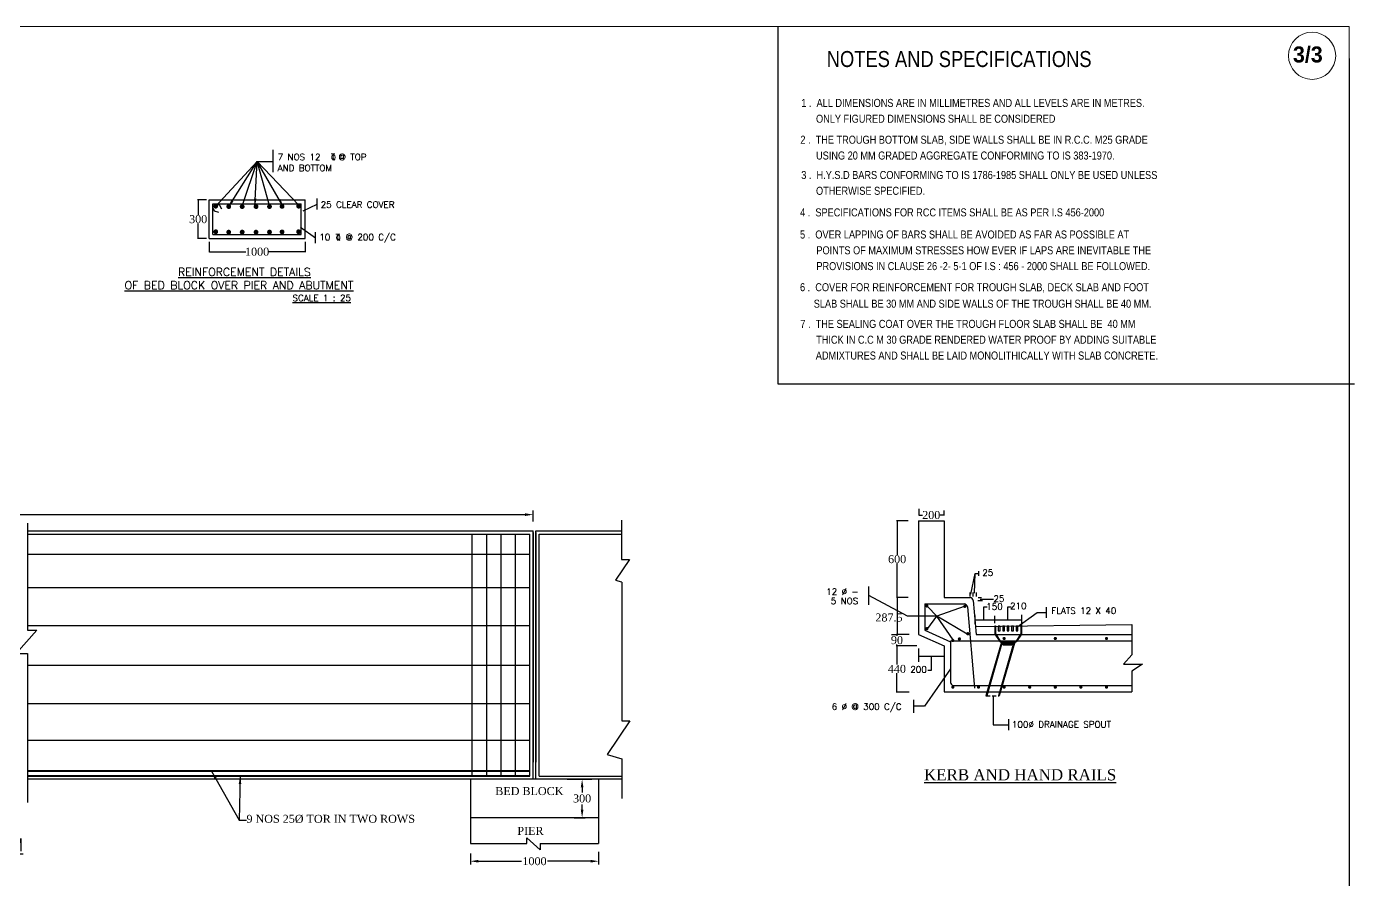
# Model space of a CAD drawing. Header units: millimetres. Extents: x 80 to 6605, y -565 to 2491.
# Drawn here: x 6035.9 to 6450.7, y -231.1 to 35.4 of the extents above; entities that cross this region are included whole.
import ezdxf

# ---------------------------------------------------------------- set-up
doc = ezdxf.new("R2010")
doc.units = ezdxf.units.MM
doc.linetypes.add('DASHED', pattern=[19.05, 12.7, -6.35])
for name, color, linetype in [('border', 7, 'Continuous'), ('MAIN', 7, 'Continuous'), ('STEEL', 5, 'Continuous'), ('TEXT_GENERAL', 4, 'Continuous')]:
    doc.layers.add(name, color=color, linetype=linetype)
doc.styles.add('ARIAL NARROW', font='ARIALN.TTF')
doc.styles.add('CITYBLUEPR', font='cityb___.ttf')
doc.styles.add('ROMANT', font='romant')
doc.styles.add('SIMPLEX', font='simplex.shx')
doc.styles.get("Standard").update_dxf_attribs({"font": 'times.ttf', "height": 2.5})
doc.styles.add('TIMES NEW ROMAN', font='times.ttf')
doc.styles.add('TNR_2.5', font='times.ttf', dxfattribs={"height": 2.5})
doc.dimstyles.new('ISO-25', dxfattribs={"dimtxt": 2.5, "dimasz": 2.5, "dimexe": 1.25, "dimexo": 0.625, "dimtad": 1, "dimlfac": 25, "dimtxsty": 'Standard', "dimcen": 2.5, "dimadec": 0, "dimazin": 0, "dimtfac": 1, "dimtmove": 0, "dimatfit": 3, "dimfxl": 1, "dimarcsym": 0})
doc.dimstyles.get("Standard").update_dxf_attribs({"dimtxt": 0.18, "dimasz": 0.18, "dimexe": 0.18, "dimexo": 0.0625, "dimgap": 0.09, "dimtad": 0, "dimtih": 1, "dimtoh": 1, "dimdec": 4, "dimzin": 0, "dimdsep": 46, "dimtxsty": 'Standard', "dimcen": 0.09, "dimadec": 0, "dimazin": 0, "dimtfac": 1, "dimtdec": 4, "dimtofl": 0, "dimtmove": 0, "dimatfit": 3, "dimfxl": 1, "dimtolj": 1, "dimtzin": 0, "dimarcsym": 0})
doc.dimstyles.new('STYLE_ESH', dxfattribs={"dimtxt": 2.5, "dimasz": 2.5, "dimexe": 1, "dimexo": 0.625, "dimtad": 0, "dimtih": 1, "dimtoh": 1, "dimdec": 0, "dimlfac": 100, "dimzin": 9, "dimdsep": 46, "dimtxsty": 'TNR_2.5', "dimcen": 2.5, "dimadec": 0, "dimazin": 2, "dimtfac": 1, "dimtdec": 0, "dimtofl": 0, "dimtmove": 2, "dimatfit": 3, "dimfxl": 1, "dimarcsym": 0})

# ---------------------------------------------------------------- blocks, each defined once
blk = doc.blocks.new('*D174')
at = {"color": 0, "lineweight": -2, "transparency": 16777216}
for p, q in [((5836.28, -119.25), (5836.28, -115.85)), ((6194.18, -119.25), (6194.18, -115.85)), ((5838.78, -117.1), (6191.68, -117.1))]:
    blk.add_line(p, q, dxfattribs=at)
at = {"color": 0, "transparency": 16777216}
for points in [[(5838.78, -116.68), (5838.78, -117.51), (5836.28, -117.1)], [(6191.68, -116.68), (6191.68, -117.51), (6194.18, -117.1)]]:
    blk.add_solid(points, dxfattribs=at)
at = {"layer": 'Defpoints', "color": 0, "transparency": 16777216}
for p in [(5836.28, -119.88), (6194.18, -117.1), (6194.18, -119.88)]:
    blk.add_point(p, dxfattribs=at)
at = {"color": 0, "transparency": 16777216, "insert": (6015.23, -115.2), "char_height": 2.5, "attachment_point": 5}
blk.add_mtext('14000', dxfattribs=at)
blk = doc.blocks.new('*D170')
at = {"color": 0, "lineweight": -2, "transparency": 16777216}
for p, q in [((6314.63, -115.25), (6314.63, -117.41)), ((6322.48, -115.76), (6322.48, -117.41)), ((6314.81, -117.23), (6315.8, -117.23)), ((6322.3, -117.23), (6321.31, -117.23))]:
    blk.add_line(p, q, dxfattribs=at)
at = {"color": 0, "transparency": 16777216}
for points in [[(6314.81, -117.2), (6314.81, -117.26), (6314.63, -117.23)], [(6322.3, -117.2), (6322.3, -117.26), (6322.48, -117.23)]]:
    blk.add_solid(points, dxfattribs=at)
at = {"layer": 'Defpoints', "color": 0, "transparency": 16777216}
for p in [(6314.63, -115.19), (6322.48, -115.7), (6322.48, -117.23)]:
    blk.add_point(p, dxfattribs=at)
at = {"color": 0, "transparency": 16777216, "insert": (6318.55, -117.23), "char_height": 2.5, "attachment_point": 5}
blk.add_mtext('\\A1;200', dxfattribs=at)
blk = doc.blocks.new('*D169')
at = {"color": 0, "lineweight": -2, "transparency": 16777216}
for p, q in [((6306.14, -154.52), (6308.01, -154.52)), ((6307.83, -154.7), (6307.83, -154.95)), ((6314.01, -158.12), (6307.65, -158.12)), ((6307.83, -157.94), (6307.83, -157.68))]:
    blk.add_line(p, q, dxfattribs=at)
at = {"color": 0, "transparency": 16777216}
for points in [[(6307.8, -154.7), (6307.86, -154.7), (6307.83, -154.52)], [(6307.8, -157.94), (6307.86, -157.94), (6307.83, -158.12)]]:
    blk.add_solid(points, dxfattribs=at)
at = {"layer": 'Defpoints', "color": 0, "transparency": 16777216}
for p in [(6306.07, -154.52), (6307.83, -158.12), (6314.07, -158.12)]:
    blk.add_point(p, dxfattribs=at)
at = {"color": 0, "transparency": 16777216, "insert": (6307.83, -156.32), "char_height": 2.5, "attachment_point": 5}
blk.add_mtext('\\A1;90', dxfattribs=at)
blk = doc.blocks.new('*D168')
at = {"color": 0, "lineweight": -2, "transparency": 16777216}
for p, q in [((6311.33, -143.02), (6307.71, -143.02)), ((6307.89, -143.2), (6307.89, -154.34)), ((6311.69, -154.52), (6307.71, -154.52))]:
    blk.add_line(p, q, dxfattribs=at)
at = {"color": 0, "transparency": 16777216}
for points in [[(6307.86, -143.2), (6307.92, -143.2), (6307.89, -143.02)], [(6307.86, -154.34), (6307.92, -154.34), (6307.89, -154.52)]]:
    blk.add_solid(points, dxfattribs=at)
at = {"layer": 'Defpoints', "color": 0, "transparency": 16777216}
for p in [(6311.39, -143.02), (6307.89, -154.52), (6311.75, -154.52)]:
    blk.add_point(p, dxfattribs=at)
at = {"color": 0, "transparency": 16777216, "insert": (6305.34, -149.26), "char_height": 2.5, "attachment_point": 5}
blk.add_mtext('\\A1;287.5', dxfattribs=at)
blk = doc.blocks.new('*D167')
at = {"color": 0, "lineweight": -2, "transparency": 16777216}
for p, q in [((6311.33, -119.02), (6307.71, -119.02)), ((6307.89, -119.2), (6307.89, -129.65)), ((6307.89, -142.84), (6307.89, -132.38)), ((6311.33, -143.02), (6307.71, -143.02))]:
    blk.add_line(p, q, dxfattribs=at)
at = {"color": 0, "transparency": 16777216}
for points in [[(6307.86, -119.2), (6307.92, -119.2), (6307.89, -119.02)], [(6307.86, -142.84), (6307.92, -142.84), (6307.89, -143.02)]]:
    blk.add_solid(points, dxfattribs=at)
at = {"layer": 'Defpoints', "color": 0, "transparency": 16777216}
for p in [(6307.89, -119.02), (6311.39, -119.02), (6311.39, -143.02)]:
    blk.add_point(p, dxfattribs=at)
at = {"color": 0, "transparency": 16777216, "insert": (6307.89, -131.02), "char_height": 2.5, "attachment_point": 5}
blk.add_mtext('\\A1;600', dxfattribs=at)
blk = doc.blocks.new('*D166')
at = {"color": 0, "lineweight": -2, "transparency": 16777216}
for p, q in [((6311.65, -158.12), (6307.63, -158.12)), ((6307.81, -158.3), (6307.81, -163.95)), ((6307.81, -172.34), (6307.81, -166.68)), ((6311.65, -172.52), (6307.63, -172.52))]:
    blk.add_line(p, q, dxfattribs=at)
at = {"color": 0, "transparency": 16777216}
for points in [[(6307.78, -158.3), (6307.84, -158.3), (6307.81, -158.12)], [(6307.78, -172.34), (6307.84, -172.34), (6307.81, -172.52)]]:
    blk.add_solid(points, dxfattribs=at)
at = {"layer": 'Defpoints', "color": 0, "transparency": 16777216}
for p in [(6311.71, -158.12), (6307.81, -172.52), (6311.71, -172.52)]:
    blk.add_point(p, dxfattribs=at)
at = {"color": 0, "transparency": 16777216, "insert": (6307.81, -165.32), "char_height": 2.5, "attachment_point": 5}
blk.add_mtext('\\A1;440', dxfattribs=at)
blk = doc.blocks.new('*D175')
at = {"color": 0, "lineweight": -2, "transparency": 16777216}
for p, q in [((6092.95, -31.82), (6092.95, -35.12)), ((6122.95, -31.82), (6122.95, -35.12)), ((6093.13, -34.94), (6104.45, -34.94)), ((6122.77, -34.94), (6111.45, -34.94))]:
    blk.add_line(p, q, dxfattribs=at)
at = {"color": 0, "transparency": 16777216}
for points in [[(6093.13, -34.91), (6093.13, -34.97), (6092.95, -34.94)], [(6122.77, -34.91), (6122.77, -34.97), (6122.95, -34.94)]]:
    blk.add_solid(points, dxfattribs=at)
at = {"layer": 'Defpoints', "color": 0, "transparency": 16777216}
for p in [(6092.95, -31.75), (6122.95, -31.75), (6122.95, -34.94)]:
    blk.add_point(p, dxfattribs=at)
at = {"color": 0, "transparency": 16777216, "insert": (6107.95, -34.94), "char_height": 2.5, "attachment_point": 5}
blk.add_mtext('\\A1;1000', dxfattribs=at)
blk = doc.blocks.new('*D176')
at = {"color": 0, "lineweight": -2, "transparency": 16777216}
for p, q in [((6092.1, -18.77), (6089.36, -18.77)), ((6089.54, -18.95), (6089.54, -23.4)), ((6089.54, -30.59), (6089.54, -26.13)), ((6092.1, -30.77), (6089.36, -30.77))]:
    blk.add_line(p, q, dxfattribs=at)
at = {"color": 0, "transparency": 16777216}
for points in [[(6089.51, -18.95), (6089.57, -18.95), (6089.54, -18.77)], [(6089.51, -30.59), (6089.57, -30.59), (6089.54, -30.77)]]:
    blk.add_solid(points, dxfattribs=at)
at = {"layer": 'Defpoints', "color": 0, "transparency": 16777216}
for p in [(6089.54, -18.77), (6092.16, -18.77), (6092.16, -30.77)]:
    blk.add_point(p, dxfattribs=at)
at = {"color": 0, "transparency": 16777216, "insert": (6089.54, -24.77), "char_height": 2.5, "attachment_point": 5}
blk.add_mtext('\\A1;300', dxfattribs=at)
blk = doc.blocks.new('*D205')
at = {"color": 0, "lineweight": -2, "transparency": 16777216}
for p, q in [((6207.05, -199.8), (6210.48, -199.8)), ((6209.48, -202.3), (6209.48, -203.91)), ((6209.48, -209.3), (6209.48, -207.7)), ((6207.05, -211.8), (6210.48, -211.8))]:
    blk.add_line(p, q, dxfattribs=at)
at = {"color": 0, "transparency": 16777216}
for points in [[(6209.07, -202.3), (6209.9, -202.3), (6209.48, -199.8)], [(6209.07, -209.3), (6209.9, -209.3), (6209.48, -211.8)]]:
    blk.add_solid(points, dxfattribs=at)
at = {"layer": 'Defpoints', "color": 0, "transparency": 16777216}
for p in [(6206.42, -199.8), (6206.42, -211.8), (6209.48, -211.8)]:
    blk.add_point(p, dxfattribs=at)
at = {"color": 0, "transparency": 16777216, "insert": (6209.48, -205.8), "char_height": 2.5, "attachment_point": 5, "style": 'TNR_2.5'}
blk.add_mtext('300', dxfattribs=at)
blk = doc.blocks.new('*D206')
at = {"color": 0, "lineweight": -2, "transparency": 16777216}
for p, q in [((6174.61, -222.96), (6174.61, -226.4)), ((6214.61, -222.47), (6214.61, -226.4)), ((6177.11, -225.4), (6190.57, -225.4)), ((6212.11, -225.4), (6198.64, -225.4))]:
    blk.add_line(p, q, dxfattribs=at)
at = {"color": 0, "transparency": 16777216}
for points in [[(6177.11, -224.98), (6177.11, -225.82), (6174.61, -225.4)], [(6212.11, -224.98), (6212.11, -225.82), (6214.61, -225.4)]]:
    blk.add_solid(points, dxfattribs=at)
at = {"layer": 'Defpoints', "color": 0, "transparency": 16777216}
for p in [(6174.61, -222.33), (6214.61, -221.85), (6214.61, -225.4)]:
    blk.add_point(p, dxfattribs=at)
at = {"color": 0, "transparency": 16777216, "insert": (6194.61, -225.4), "char_height": 2.5, "attachment_point": 5, "style": 'TNR_2.5'}
blk.add_mtext('1000', dxfattribs=at)

msp = doc.modelspace()

# ---------------------------------------------------------------- hatches: boundary and pattern name
h = msp.add_hatch()
h.set_pattern_fill('LINE', color=0, scale=0.05, angle=45, style=0)
h.set_pattern_definition([(45, (6297.55626, -156.41721), (-0.1122532, 0.1122532), [])])
h.paths.add_polyline_path([(6341.3338, -156.65298), (6341.01709, -157.7497), (6343.67156, -157.7497), (6343.97931, -156.68402)])

# ---------------------------------------------------------------- linework, layer by layer
at = {"color": 0}
for p, q in [((6270.74618, -76.28771), (6270.74618, 35.4283)), ((6449.115, 25.4283), (6449.115, -564.5717)), ((6112.91573, -3.11393), (6112.91573, -10.1094)), ((6107.93239, -6.77051), (6112.87956, -6.77051)), ((6092.95406, -30.76505), (6092.95406, -18.76505)), ((6092.95406, -18.76505), (6122.95406, -18.76505)), ((6094.15406, -29.56505), (6094.15406, -19.96505)), ((6094.15406, -19.96505), (6121.75406, -19.96505)), ((6095.32784, -19.96505), (6096.23757, -20.3991)), ((6096.23757, -20.3991), (6096.81649, -21.54574)), ((6121.75406, -29.56505), (6121.75406, -19.96505)), ((6122.95406, -30.76505), (6122.95406, -18.76505)), ((6126.75462, -21.79209), (6126.75462, -18.32146)), ((6094.15406, -21.2565), (6094.53183, -22.16554)), ((6094.53183, -22.16554), (6095.9171, -22.57875)), ((6126.17556, -32.31177), (6126.17556, -28.84115)), ((6092.95406, -30.76505), (6122.95406, -30.76505)), ((6092.95406, -30.76505), (6122.95406, -30.76505)), ((6094.15406, -29.56505), (6121.75406, -29.56505)), ((6450.74618, -76.28771), (6270.74618, -76.28771)), ((6036.25549, -119.80071), (6036.25549, -153.2331)), ((6221.7823, -118.7815), (6221.7823, -131.09085)), ((6314.5743, -119.01552), (6322.5743, -119.01552)), ((6314.5743, -119.01552), (6314.5743, -154.51552)), ((6322.5743, -119.01552), (6322.5743, -143.01552)), ((6036.25549, -122.20442), (6194.1836, -122.20442)), ((6036.25549, -122.20442), (6194.1836, -122.20442)), ((6036.25549, -123.20442), (6193.1836, -123.20442)), ((6175.1836, -198.80442), (6175.1836, -123.20442)), ((6179.6836, -198.80442), (6179.6836, -123.20442)), ((6184.1836, -198.80442), (6184.1836, -123.20442)), ((6188.6836, -198.80442), (6188.6836, -123.20442)), ((6193.1836, -198.80442), (6193.1836, -123.20442)), ((6194.1836, -199.80442), (6194.1836, -122.20442)), ((6194.1836, -122.70442), (6194.1836, -194.46638)), ((6195.05084, -122.20442), (6221.7823, -122.20442)), ((6195.05084, -122.20442), (6221.7823, -122.20442)), ((6195.05084, -199.80442), (6195.05084, -122.20442)), ((6195.05084, -122.70442), (6195.05084, -194.46638)), ((6196.05084, -123.20442), (6221.7823, -123.20442)), ((6196.05084, -198.80442), (6196.05084, -123.20442)), ((6036.25549, -129.46455), (6193.1836, -129.46455)), ((6224.26944, -131.09085), (6219.91615, -137.5487)), ((6221.7823, -131.09085), (6224.26944, -131.09085)), ((6333.44605, -136.202), (6333.44605, -134.81096)), ((6036.25549, -139.86553), (6193.1836, -139.86553)), ((6219.91615, -137.5487), (6221.7823, -138.13433)), ((6221.9166, -138.20909), (6221.9166, -181.56319)), ((6299.07986, -145.23237), (6299.07986, -139.54186)), ((6311.15652, -148.83859), (6299.07986, -142.38712)), ((6316.5743, -145.01552), (6322.5743, -145.01552)), ((6316.5743, -145.01552), (6316.5743, -153.22235)), ((6322.5743, -143.01552), (6330.65748, -143.01552)), ((6322.5743, -145.01552), (6328.82385, -145.01552)), ((6330.5743, -141.46599), (6330.5743, -142.68243)), ((6330.5743, -141.46599), (6330.5743, -142.68243)), ((6331.5743, -141.46599), (6331.5743, -142.68243)), ((6331.5743, -141.46599), (6331.5743, -142.68243)), ((6331.65373, -143.92889), (6332.5743, -154.51552)), ((6332.5743, -141.46599), (6332.5743, -142.68243)), ((6332.5743, -141.46599), (6332.5743, -142.68243)), ((6333.07913, -143.92889), (6334.50454, -143.92889)), ((6333.1675, -143.01552), (6334.2817, -143.01552)), ((6320.29373, -148.83859), (6311.15652, -148.83859)), ((6329.82009, -145.92889), (6332.02762, -171.31552)), ((6332.2874, -151.21619), (6332.2874, -148.65843)), ((6338.36016, -150.98869), (6338.36016, -148.74636)), ((6346.82696, -151.88986), (6346.82696, -148.39462)), ((6354.55176, -149.36714), (6354.55176, -146.0067)), ((6039.11372, -153.2331), (6032.72475, -160.45719)), ((6036.25549, -151.72345), (6193.1836, -151.72345)), ((6036.25549, -153.2331), (6039.11372, -153.2331)), ((6316.5743, -153.22235), (6324.5743, -156.82235)), ((6332.2874, -149.93731), (6346.82696, -149.93731)), ((6332.35691, -152.01552), (6381.25033, -151.43495)), ((6338.63108, -151.94408), (6338.35969, -151.94408)), ((6338.37334, -151.89197), (6338.37334, -154.24454)), ((6338.61334, -151.89197), (6338.61334, -154.29197)), ((6346.82696, -151.88986), (6346.5013, -151.88986)), ((6346.53334, -151.89197), (6346.53334, -154.29197)), ((6346.77334, -151.89197), (6346.77334, -151.89197)), ((6346.77334, -151.89197), (6346.77334, -154.29197)), ((6346.77334, -151.89197), (6346.77334, -154.24454)), ((6381.25033, -151.43495), (6381.25033, -160.94316)), ((6314.5743, -154.51552), (6322.5743, -158.11552)), ((6324.5743, -156.51219), (6381.25033, -156.51219)), ((6324.5743, -156.82235), (6324.5743, -169.51884)), ((6332.5743, -154.51552), (6381.25033, -154.51552)), ((6340.4823, -156.93197), (6335.63551, -173.71552)), ((6340.74484, -156.91877), (6335.89423, -173.71552)), ((6338.43796, -154.46254), (6339.92479, -156.74997)), ((6338.61334, -154.29197), (6340.17334, -156.69197)), ((6344.39253, -156.94486), (6339.54946, -173.71552)), ((6344.63909, -156.94761), (6339.79681, -173.71552)), ((6340.17334, -156.69197), (6341.3338, -156.65298)), ((6340.26017, -156.93197), (6341.00737, -156.8896)), ((6341.00737, -156.8896), (6340.75898, -157.7497)), ((6341.3338, -156.65298), (6341.01709, -157.7497)), ((6341.3338, -156.65298), (6343.97931, -156.68402)), ((6343.97931, -156.68402), (6343.67156, -157.7497)), ((6344.19391, -156.94211), (6343.96069, -157.7497)), ((6344.97334, -156.69197), (6343.97931, -156.68402)), ((6344.19391, -156.94211), (6344.88651, -156.93197)), ((6346.53334, -154.29197), (6344.97334, -156.69197)), ((6346.70872, -154.46254), (6345.22189, -156.74997)), ((6032.72475, -160.45719), (6036.25549, -160.45719)), ((6036.25549, -160.45719), (6036.25549, -207.04796)), ((6314.54489, -158.8746), (6314.54489, -163.08005)), ((6314.54489, -161.30082), (6322.5743, -161.30082)), ((6322.5743, -158.11552), (6322.5743, -172.51552)), ((6341.01709, -157.7497), (6340.75898, -157.7497)), ((6341.01709, -157.7497), (6343.67156, -157.7497)), ((6343.96069, -157.7497), (6343.67156, -157.7497)), ((6381.25033, -160.94316), (6378.65367, -163.80017)), ((6036.25549, -164.15201), (6193.1836, -164.15201)), ((6378.65367, -163.80017), (6384.55939, -163.86166)), ((6384.55939, -163.86166), (6381.25033, -165.95942)), ((6381.25033, -165.95942), (6381.25033, -172.51552)), ((6322.5743, -172.51552), (6381.25033, -172.51552)), ((6325.5743, -170.51884), (6381.25033, -170.51884)), ((6036.25549, -176.13136), (6193.1836, -176.13136)), ((6313.11313, -179.06705), (6313.11313, -174.91592)), ((6224.3547, -181.56319), (6217.3095, -192.01431)), ((6221.86756, -181.56319), (6224.3547, -181.56319)), ((6342.82129, -184.41486), (6342.82129, -181.05443)), ((6036.25549, -187.57592), (6193.1836, -187.57592)), ((6217.3095, -192.01431), (6221.86756, -193.4447)), ((6221.86756, -193.4447), (6221.86756, -205.75406)), ((6195.05084, -199.80442), (6036.25549, -199.80442)), ((6174.60924, -199.80442), (6174.60924, -219.82988)), ((6221.86756, -199.80442), (6195.05084, -199.80442)), ((6204.8086, -199.80442), (6212.48308, -199.80442)), ((6214.60924, -199.80442), (6214.60924, -219.82272)), ((6214.60924, -211.80442), (6174.60924, -211.80442)), ((6174.60924, -219.82988), (6192.25367, -219.82988)), ((6196.38518, -221.8392), (6192.25367, -218.05371)), ((6192.25367, -219.82988), (6192.25367, -218.05371)), ((6196.38518, -219.82988), (6214.60924, -219.82272)), ((6196.38518, -219.82988), (6196.38518, -221.8392))]:
    msp.add_line(p, q, dxfattribs=at)
at = {"color": 0, "linetype": 'DASHED', "ltscale": 0.1}
msp.add_line((6335.63551, -173.71552), (6339.79681, -173.71552), dxfattribs=at)
at = {"color": 0, "lineweight": 40}
for p, q in [((6193.1836, -197.30442), (6036.25549, -197.30442)), ((6193.1836, -198.80442), (6036.25549, -198.80442))]:
    msp.add_line(p, q, dxfattribs=at)
at = {"color": 0, "ltscale": 6}
msp.add_line((6196.05084, -198.80442), (6221.86756, -198.80442), dxfattribs=at)
at = {"color": 0}
for points, const_width in [([(6094.65868, -20.70796, 1), (6095.40868, -20.70796, 1)], 0.75), ([(6098.71538, -20.83667, 1), (6099.46538, -20.83667, 1)], 0.75), ([(6102.91784, -20.83667, 1), (6103.66784, -20.83667, 1)], 0.75), ([(6107.24764, -20.83667, 1), (6107.99764, -20.83667, 1)], 0.75), ([(6111.4501, -20.83667, 1), (6112.2001, -20.83667, 1)], 0.75), ([(6115.37802, -20.77232, 1), (6116.12802, -20.77232, 1)], 0.75), ([(6120.53395, -20.70796, 1), (6121.28395, -20.70796, 1)], 0.75), ([(6094.65868, -28.68558, 1), (6095.40868, -28.68558, 1)], 0.75), ([(6098.71538, -28.81428, 1), (6099.46538, -28.81428, 1)], 0.75), ([(6102.91784, -28.81428, 1), (6103.66784, -28.81428, 1)], 0.75), ([(6107.24764, -28.81428, 1), (6107.99764, -28.81428, 1)], 0.75), ([(6111.4501, -28.81428, 1), (6112.2001, -28.81428, 1)], 0.75), ([(6115.37802, -28.74993, 1), (6116.12802, -28.74993, 1)], 0.75), ([(6120.53395, -28.68558, 1), (6121.28395, -28.68558, 1)], 0.75), ([(6316.93506, -145.63126, 1), (6317.43506, -145.63126, 1)], 0.5), ([(6328.80294, -145.75347, 1), (6329.30294, -145.75347, 1)], 0.5), ([(6316.93506, -152.71984, 1), (6317.43506, -152.71984, 1)], 0.5), ([(6325.04749, -156.43295, 1), (6325.54749, -156.43295, 1)], 0.5), ([(6327.09005, -155.92543, -1), (6327.59005, -155.92543, -1)], 0.5), ([(6329.72056, -154.30866, 1), (6330.22056, -154.30866, 1)], 0.5), ([(6341.04749, -155.79475, -1), (6341.54749, -155.79475, -1)], 0.5), ([(6357.04749, -155.79475, -1), (6357.54749, -155.79475, -1)], 0.5), ([(6373.04749, -155.79475, -1), (6373.54749, -155.79475, -1)], 0.5), ([(6325.04749, -171.00038, -1), (6325.54749, -171.00038, -1)], 0.5), ([(6333.04749, -171.00038, -1), (6333.54749, -171.00038, -1)], 0.5), ([(6341.04749, -171.00038, -1), (6341.54749, -171.00038, -1)], 0.5), ([(6349.04749, -171.00038, -1), (6349.54749, -171.00038, -1)], 0.5), ([(6357.04749, -171.00038, -1), (6357.54749, -171.00038, -1)], 0.5), ([(6365.04749, -171.00038, -1), (6365.54749, -171.00038, -1)], 0.5), ([(6373.04749, -171.00038, -1), (6373.54749, -171.00038, -1)], 0.5)]:
    msp.add_lwpolyline(points, format="xyb", close=True, dxfattribs=dict(at, const_width=const_width))
for points in [[(6340.02992, -151.93012), (6339.46407, -151.93012), (6339.46407, -153.45621), (6340.02992, -153.45621)], [(6341.42992, -151.93012), (6340.86407, -151.93012), (6340.86407, -153.45621), (6341.42992, -153.45621)], [(6342.82992, -151.93012), (6342.26407, -151.93012), (6342.26407, -153.45621), (6342.82992, -153.45621)], [(6344.22992, -151.93012), (6343.66407, -151.93012), (6343.66407, -153.45621), (6344.22992, -153.45621)], [(6345.62992, -151.93012), (6345.06407, -151.93012), (6345.06407, -153.45621), (6345.62992, -153.45621)]]:
    msp.add_lwpolyline(points, close=True, dxfattribs=at)
for centre, radius, start, end in [((6328.82385, -146.01552), 1, 4.9697407, 90), ((6330.65748, -144.01552), 1, 4.9697407, 90), ((6338.77334, -154.24454), 0.4, 180, 213.0238676), ((6340.26017, -156.53197), 0.4, 213.0238676, 270), ((6344.88651, -156.53197), 0.4, 270, 326.9761324), ((6346.37334, -154.24454), 0.4, 326.9761324, 0), ((6325.5743, -169.51884), 1, 180, 270)]:
    msp.add_arc(centre, radius, start, end, dxfattribs=at)
at = {"layer": 'border', "color": 0, "lineweight": 5}
for p, q in [((6449.115, 35.4283), (5589.115, 35.4283)), ((6449.115, -564.5717), (6449.115, 35.4283))]:
    msp.add_line(p, q, dxfattribs=at)
at = {"layer": 'Defpoints', "color": 0, "linetype": 'ByBlock'}
for p in [(6338.40712, -151.92304), (6344.22992, -151.93012), (6345.06407, -151.93012), (6346.77334, -151.89197), (6346.77334, -151.89197), (6346.77334, -154.29197), (6343.45445, -157.7497)]:
    msp.add_point(p, dxfattribs=at)
at = {"layer": 'STEEL', "color": 0, "lineweight": 9}
msp.add_circle((6437.51667, 26.29508), 7.37169, dxfattribs=at)

# ---------------------------------------------------------------- texts
at = {"color": 0}
for s, height, style, p in [('AND BOTTOM', 2, 'SIMPLEX', (6114.37633, -9.76158)), ('7 NOS 12   @ TOP', 2, 'SIMPLEX', (6114.37633, -6.33301)), ('T ', 2, 'SIMPLEX', (6130.9893, -6.39309)), ('Q', 1.5, 'SIMPLEX', (6131.09141, -6.16869)), ('25 CLEAR COVER', 2, 'SIMPLEX', (6127.82007, -21.20974)), ('10   @ 200 C/C', 2, 'SIMPLEX', (6127.39802, -31.37687)), ('T ', 2, 'SIMPLEX', (6132.49614, -31.4966)), ('Q', 1.5, 'SIMPLEX', (6132.59825, -31.27221)), ('%%UREINFORCEMENT DETAILS', 2.5, 'ROMANT', (6083.24307, -42.5157)), ('%%UOF BED BLOCK OVER PIER AND ABUTMENT', 2.5, 'ROMANT', (6066.56301, -46.66809)), ('%%USCALE 1 : 25', 2, 'SIMPLEX', (6119.01683, -50.3893)), ('12 %%C -', 2, 'SIMPLEX', (6285.72705, -142.16696)), ('5 NOS ', 2, 'SIMPLEX', (6287.15165, -145.08106)), ('FLATS 12 X 40', 2, 'SIMPLEX', (6356.05455, -148.13128)), ('6 %%C @ 300 C/C', 2, 'SIMPLEX', (6287.43281, -178.10389)), ('100%%C DRAINAGE SPOUT', 2, 'SIMPLEX', (6343.75084, -183.66107)), ('%%UKERB AND HAND RAILS', 3.5, 'TIMES NEW ROMAN', (6316.28282, -200.13598)), ('%%ULONGITUDINAL SECTION OF END BEAM', 4, 'ROMANT', (5933.68277, -222.29364))]:
    msp.add_text(s, height=height, dxfattribs=dict(at, style=style)).set_placement(p)
for s, p in [('BED BLOCK', (6182.35477, -204.72471)), ('PIER', (6189.25297, -217.16579))]:
    msp.add_text(s, height=2.5, dxfattribs=at).set_placement(p)
at = {"color": 0, "linetype": 'ByBlock', "char_height": 2, "attachment_point": 5, "style": 'SIMPLEX'}
for s, insert in [('\\A1;25', (6336.21573, -135.23344)), ('150', (6338.31454, -145.80807)), ('\\A1;25', (6339.68997, -143.35071)), ('210', (6345.73058, -145.62048)), ('200', (6314.57851, -165.47676))]:
    msp.add_mtext(s, dxfattribs=dict(at, insert=insert))
at = {"color": 0, "insert": (6104.62794, -210.89354), "char_height": 2.5, "width": 90.9920635, "attachment_point": 1}
msp.add_mtext('9 NOS 25%%C TOR IN TWO ROWS', dxfattribs=at)
at = {"layer": 'MAIN', "color": 0, "lineweight": 9, "style": 'ARIAL NARROW'}
msp.add_text('NOTES AND SPECIFICATIONS', height=5, dxfattribs=at).set_placement((6285.89631, 22.77788))
at = {"layer": 'MAIN', "color": 0, "linetype": 'Continuous', "lineweight": 9, "style": 'ARIAL NARROW'}
for s, p in [('1 .  ALL DIMENSIONS ARE IN MILLIMETRES AND ALL LEVELS ARE IN METRES.', (6277.93881, 10.31347)), ('ONLY FIGURED DIMENSIONS SHALL BE CONSIDERED', (6282.55236, 5.37305)), ('2 .  THE TROUGH BOTTOM SLAB, SIDE WALLS SHALL BE IN R.C.C. M25 GRADE', (6277.65871, -1.18539)), ('USING 20 MM GRADED AGGREGATE CONFORMING TO IS 383-1970.', (6282.56637, -6.12381)), ('3 .  H.Y.S.D BARS CONFORMING TO IS 1786-1985 SHALL ONLY BE USED UNLESS ', (6277.93881, -12.20648)), ('OTHERWISE SPECIFIED.', (6282.55236, -17.1469)), ('4 .  SPECIFICATIONS FOR RCC ITEMS SHALL BE AS PER I.S 456-2000 ', (6277.57068, -23.89597)), ('5 .  OVER LAPPING OF BARS SHALL BE AVOIDED AS FAR AS POSSIBLE AT ', (6277.55668, -30.79994)), ('POINTS OF MAXIMUM STRESSES HOW EVER IF LAPS ARE INEVITABLE THE ', (6282.66742, -35.74036)), ('PROVISIONS IN CLAUSE 26 -2- 5-1 OF I.S : 456 - 2000 SHALL BE FOLLOWED. ', (6282.66742, -40.68078)), ('6 .  COVER FOR REINFORCEMENT FOR TROUGH SLAB, DECK SLAB AND FOOT', (6277.55068, -47.27965)), ('  SLAB SHALL BE 30 MM AND SIDE WALLS OF THE TROUGH SHALL BE 40 MM.', (6280.25231, -52.42658)), ('7 .  THE SEALING COAT OVER THE TROUGH FLOOR SLAB SHALL BE  40 MM ', (6277.65871, -58.74077)), ('THICK IN C.C M 30 GRADE RENDERED WATER PROOF BY ADDING SUITABLE ', (6282.6014, -63.68119)), ('ADMIXTURES AND SHALL BE LAID MONOLITHICALLY WITH SLAB CONCRETE.', (6282.47735, -68.62161))]:
    msp.add_text(s, height=2.5, dxfattribs=at).set_placement(p)
at = {"layer": 'TEXT_GENERAL', "color": 0, "lineweight": 9, "style": 'CITYBLUEPR'}
msp.add_text('3/3', height=5, dxfattribs=at).set_placement((6431.54283, 24.20871))

# ---------------------------------------------------------------- dimensions: what is measured, and where the dimension line sits
at = {"color": 0}
for base, p1, p2, text, picture, middle in [((6089.5439, -18.76505), (6092.16251, -30.76505), (6092.16251, -18.76505), '300', '*D176', (6089.5439, -24.76505)), ((6307.88896, -119.01552), (6311.39048, -143.01552), (6311.39048, -119.01552), '600', '*D167', (6307.88896, -131.01552)), ((6307.80605, -172.51552), (6311.71425, -158.11552), (6311.71425, -172.51552), '440', '*D166', (6307.80605, -165.31552))]:
    dim = msp.add_linear_dim(base=base, p1=p1, p2=p2, angle=90, text=text, dimstyle='Standard', override={"dimscale": 1}, dxfattribs=at)
    dim.commit()
    dim.dimension.update_dxf_attribs({"geometry": picture, "text_midpoint": middle})
for base, p1, p2, text, picture, middle in [((6122.95406, -34.93728), (6092.95406, -31.75342), (6122.95406, -31.75342), '1000', '*D175', (6107.95406, -34.93728)), ((6322.48117, -117.23299), (6314.62505, -115.1853), (6322.48117, -115.69722), '200', '*D170', (6318.55311, -117.23299))]:
    dim = msp.add_linear_dim(base=base, p1=p1, p2=p2, text=text, dimstyle='Standard', override={"dimscale": 1}, dxfattribs=at)
    dim.commit()
    dim.dimension.update_dxf_attribs({"geometry": picture, "text_midpoint": middle})
for base, p1, p2, text, dimstyle, picture, middle in [((6194.1836, -117.09788), (5836.28104, -119.87556), (6194.1836, -119.87556), '14000', 'ISO-25', '*D174', (6015.23232, -115.20125)), ((6214.60924, -225.39922), (6174.60924, -222.33021), (6214.60924, -221.84563), '1000', 'STYLE_ESH', '*D206', (6194.60924, -225.39922))]:
    dim = msp.add_linear_dim(base=base, p1=p1, p2=p2, text=text, dimstyle=dimstyle, dxfattribs=at)
    dim.commit()
    dim.dimension.update_dxf_attribs({"geometry": picture, "text_midpoint": middle})
for base, p1, p2, text, override, picture, middle in [((6307.88896, -154.51552), (6311.39048, -143.01552), (6311.75246, -154.51552), '287.5', {"dimscale": 1, "dimtmove": 2}, '*D168', (6305.33727, -149.26432)), ((6307.82937, -158.11552), (6306.07342, -154.51552), (6314.07342, -158.11552), '90', {"dimscale": 1}, '*D169', (6307.82937, -156.31552))]:
    dim = msp.add_linear_dim(base=base, p1=p1, p2=p2, angle=90, text=text, dimstyle='Standard', override=override, dxfattribs=at)
    dim.commit()
    dim.dimension.update_dxf_attribs({"geometry": picture, "text_midpoint": middle, "dimtype": 160})
dim = msp.add_linear_dim(base=(6209.48484, -211.80442), p1=(6206.42458, -199.80442), p2=(6206.42458, -211.80442), angle=90, text='300', dimstyle='STYLE_ESH', dxfattribs=at)
dim.commit()
dim.dimension.update_dxf_attribs({"geometry": '*D205', "text_midpoint": (6209.48484, -205.80442)})

# ---------------------------------------------------------------- leaders
for points, dimstyle, override in [([(6094.77897, -20.98319), (6107.93239, -6.77051)], 'Standard', {"dimscale": 1}), ([(6103.35406, -20.43962), (6107.93239, -6.77051)], 'Standard', {"dimscale": 1}), ([(6111.8251, -20.46167), (6107.93239, -6.77051)], 'Standard', {"dimscale": 1}), ([(6120.90895, -20.33296), (6107.93239, -6.77051)], 'Standard', {"dimscale": 1}), ([(6122.31513, -22.17771), (6126.75462, -20.05677)], 'Standard', {"dimscale": 1}), ([(6121.54305, -27.29865), (6126.17556, -30.57646)], 'Standard', {"dimscale": 1}), ([(6330.93909, -141.90531), (6332.27614, -135.45084)], 'Standard', {"dimscale": 1}), ([(6332.0533, -141.6271), (6332.27614, -135.45084), (6333.44605, -135.50648)], 'Standard', {"dimscale": 1}), ([(6333.78548, -143.45866), (6337.95188, -143.45866)], 'Standard', {"dimscale": 1}), ([(6317.32384, -145.8392), (6320.29373, -148.83859)], 'Standard', {"dimscale": 1}), ([(6317.43506, -152.71984), (6320.29373, -148.83859)], 'Standard', {"dimscale": 1}), ([(6328.80634, -145.79453), (6320.29373, -148.83859)], 'Standard', {"dimscale": 1}), ([(6329.76248, -154.44723), (6320.29373, -148.83859), (6320.41721, -148.83859)], 'Standard', {"dimscale": 1}), ([(6325.41118, -156.2103), (6320.29373, -148.83859)], 'Standard', {"dimscale": 1}), ([(6335.00576, -149.93731), (6335.00576, -145.87012), (6336.03838, -145.87012)], 'Standard', {"dimscale": 1}), ([(6342.47351, -149.93731), (6342.47351, -145.87012), (6343.50613, -145.87012)], 'Standard', {"dimscale": 1}), ([(6345.33174, -152.26024), (6351.58346, -147.68692), (6354.55176, -147.68692)], 'Standard', {"dimscale": 1}), ([(6318.55959, -161.30082), (6318.55959, -165.74889), (6317.45881, -165.74889)], 'Standard', {"dimscale": 1}), ([(6324.5743, -165.3288), (6316.4772, -176.99149), (6313.11313, -176.99149)], 'Standard', {"dimscale": 1}), ([(6337.92927, -173.71552), (6337.92927, -182.73465), (6342.82129, -182.73465)], 'Standard', {"dimscale": 1}), ([(6102.67007, -198.80442), (6102.32158, -212.55427), (6104.68786, -212.55427)], 'STYLE_ESH', {"dimgap": 0.625, "dimtad": 0})]:
    msp.add_leader(points, dimstyle=dimstyle, override=override, dxfattribs=at)
at = {"color": 0, "ltscale": 6}
for points in [[(6098.89081, -21.15415), (6107.93239, -6.77051)], [(6107.24764, -20.83667), (6107.93239, -6.77051)], [(6116.12802, -20.77232), (6107.93239, -6.77051)], [(6093.73075, -197.30442), (6102.32158, -212.55427)]]:
    msp.add_leader(points, dimstyle='ISO-25', override={"dimgap": 0.625, "dimtad": 0}, dxfattribs=at)

doc.saveas('drawing.dxf')
